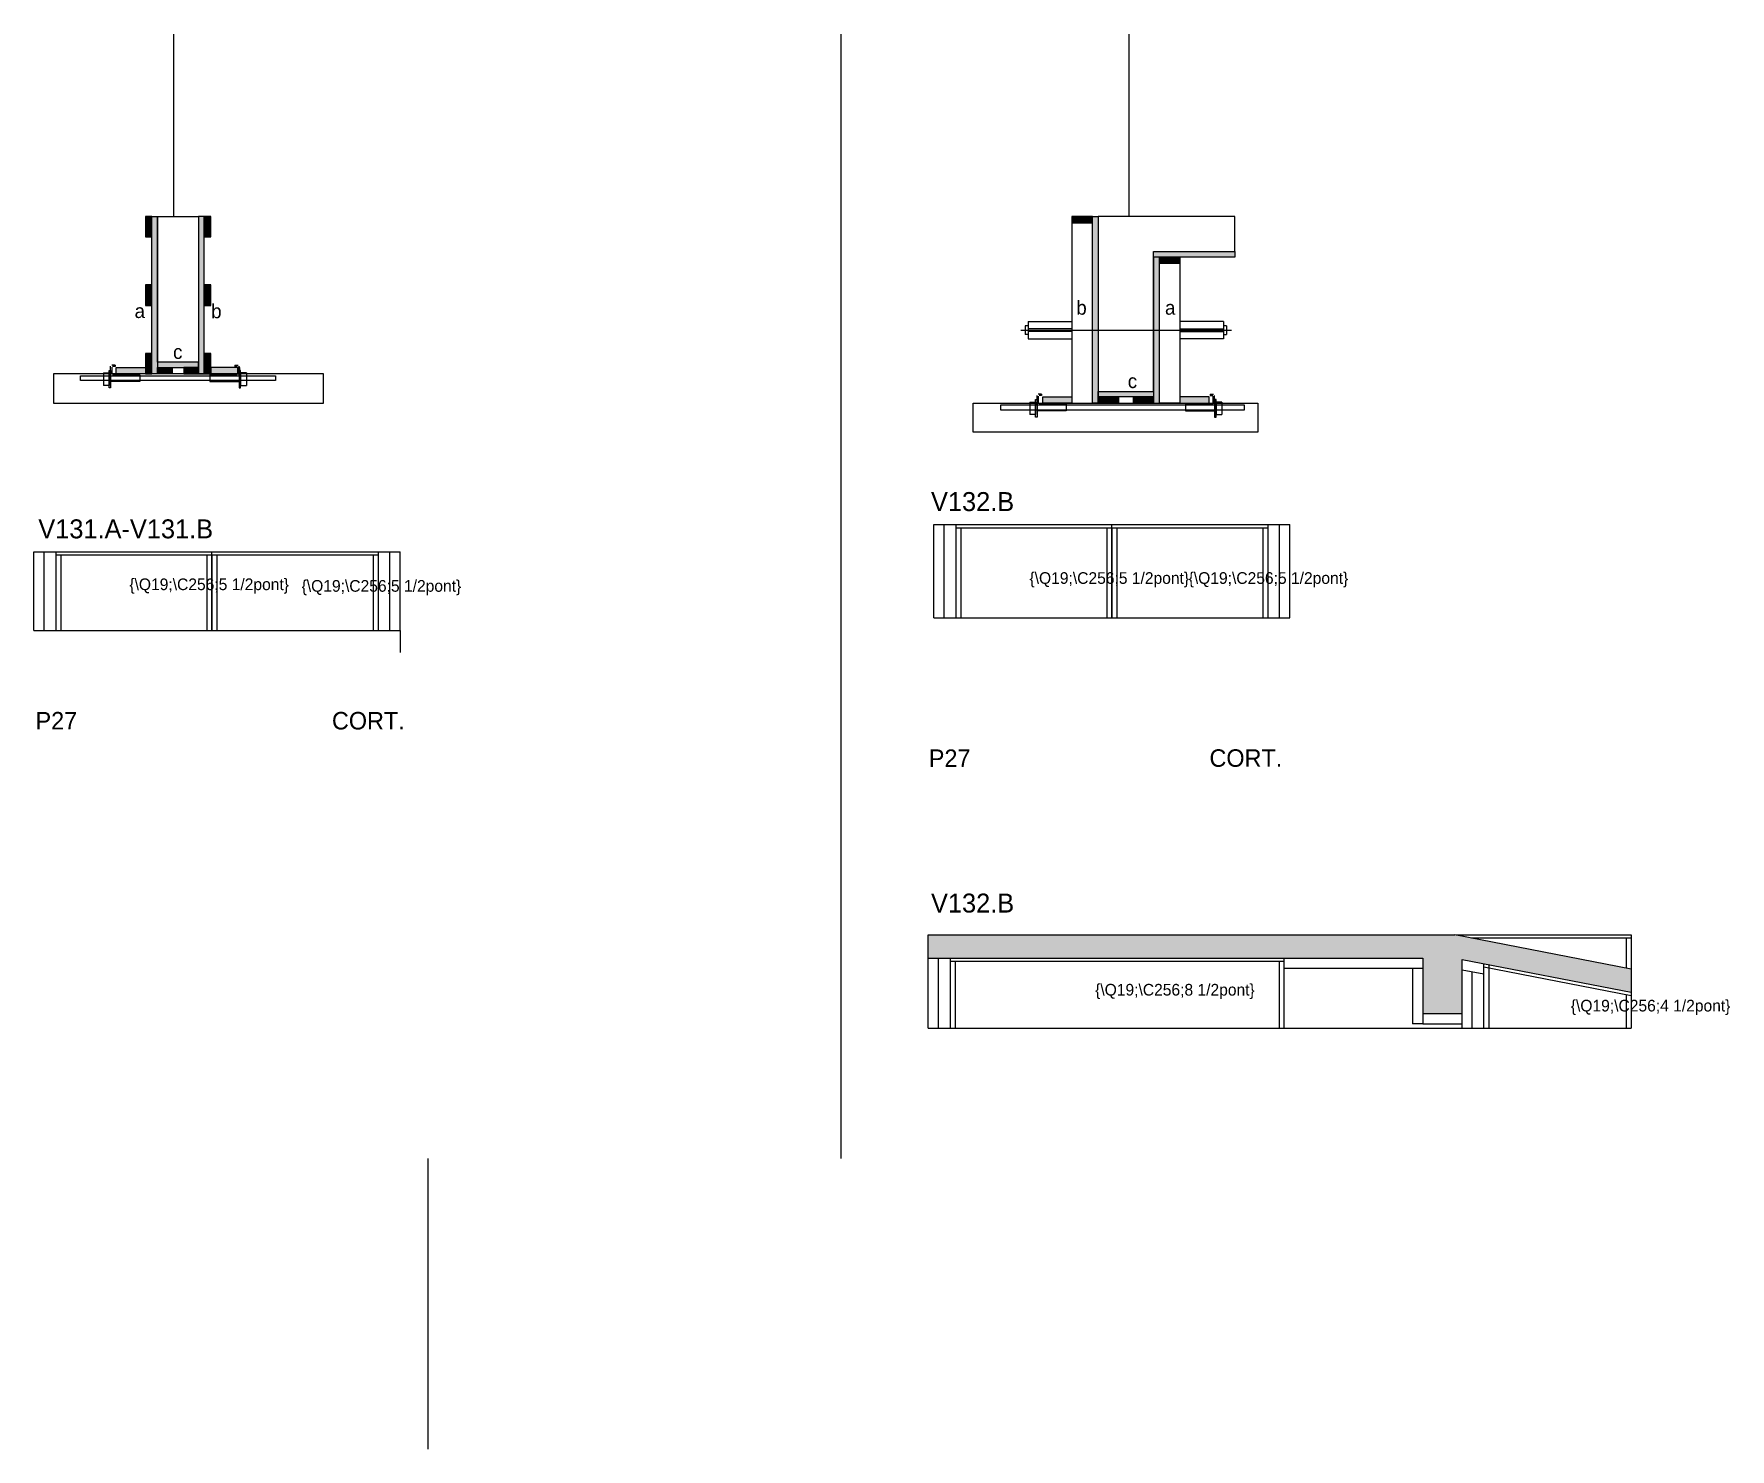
# Model space of a CAD drawing. Header units: metres. Extents: x 4910 to 6073, y 10209 to 11179.
import ezdxf

# ---------------------------------------------------------------- set-up
doc = ezdxf.new("R2010")
doc.units = ezdxf.units.M
for name, color, linetype in [('5', 7, 'Continuous'), ('barrote', 7, 'Continuous'), ('CONCRETO', 7, 'Continuous'), ('COTA', 7, 'Continuous'), ('detalhes', 7, 'Continuous'), ('Hachura', 7, 'Continuous'), ('Madeira', 7, 'Continuous'), ('Painéis', 7, 'Continuous'), ('presilha', 7, 'Continuous'), ('SARR_2.2x7', 7, 'Continuous'), ('SARR_3.5x7', 7, 'Continuous'), ('SCO-___-LAJ', 7, 'Continuous'), ('TENSOR', 7, 'Continuous'), ('texto', 7, 'Continuous'), ('Texto Seção', 7, 'Continuous')]:
    doc.layers.add(name, color=color, linetype=linetype)

msp = doc.modelspace()

# ---------------------------------------------------------------- hatches: boundary and pattern name
at = {"layer": 'COTA'}
h = msp.add_hatch(color=7, dxfattribs=at)
h.dxf.hatch_style = 1
h.paths.add_polyline_path([(5884.4, 10561.1), (5523.4, 10561.1), (5523.4, 10561.1), (5523.4, 10545.1), (5523.4, 10545.1), (5862.4, 10545.1), (5862.4, 10545.1), (5862.4, 10507.1), (5862.4, 10507.1), (5889.4, 10507.1), (5889.4, 10507.1), (5889.4, 10544.1), (5889.4, 10544.1), (6005.4, 10521.7), (6005.4, 10521.7), (6005.4, 10537.9), (6005.4, 10537.9), (5884.4, 10561.1)])
at = {"layer": 'Hachura'}
h = msp.add_hatch(color=7, dxfattribs=at)
h.dxf.hatch_style = 1
h.paths.add_polyline_path([(4991.1, 11053.5), (4986.7, 11053.5), (4986.7, 11053.5), (4986.7, 11039.5), (4986.7, 11039.5), (4991.1, 11039.5), (4991.1, 11039.5), (4991.1, 11053.5)])
h = msp.add_hatch(color=7, dxfattribs=at)
h.dxf.hatch_style = 1
h.paths.add_polyline_path([(4991.1, 11053.5), (4995.1, 11053.5), (4995.1, 11053.5), (4995.1, 10945.5), (4995.1, 10945.5), (4991.1, 10945.5), (4991.1, 10945.5), (4991.1, 11053.5)])
h = msp.add_hatch(color=7, dxfattribs=at)
h.dxf.hatch_style = 1
h.paths.add_polyline_path([(5027.1, 11053.5), (5023.1, 11053.5), (5023.1, 11053.5), (5023.1, 10945.5), (5023.1, 10945.5), (5027.1, 10945.5), (5027.1, 10945.5), (5027.1, 11053.5)])
h = msp.add_hatch(color=7, dxfattribs=at)
h.dxf.hatch_style = 1
h.paths.add_polyline_path([(5031.5, 11053.5), (5027.1, 11053.5), (5027.1, 11053.5), (5027.1, 11039.5), (5027.1, 11039.5), (5031.5, 11039.5), (5031.5, 11039.5), (5031.5, 11053.5)])
h = msp.add_hatch(color=7, dxfattribs=at)
h.dxf.hatch_style = 1
h.paths.add_polyline_path([(5635.9, 11049.1), (5635.9, 11053.5), (5635.9, 11053.5), (5621.9, 11053.5), (5621.9, 11053.5), (5621.9, 11049.1), (5621.9, 11049.1), (5635.9, 11049.1)])
h = msp.add_hatch(color=7, dxfattribs=at)
h.dxf.hatch_style = 1
h.paths.add_polyline_path([(5635.9, 11053.5), (5639.9, 11053.5), (5639.9, 11053.5), (5639.9, 10925.5), (5639.9, 10925.5), (5635.9, 10925.5), (5635.9, 10925.5), (5635.9, 11053.5)])
h = msp.add_hatch(color=7, dxfattribs=at)
h.dxf.hatch_style = 1
h.paths.add_polyline_path([(5677.9, 11025.5), (5677.9, 11029.5), (5677.9, 11029.5), (5733.5, 11029.5), (5733.5, 11029.5), (5733.5, 11025.5), (5733.5, 11025.5), (5677.9, 11025.5)])
h = msp.add_hatch(color=7, dxfattribs=at)
h.dxf.hatch_style = 1
h.paths.add_polyline_path([(5681.9, 11025.5), (5677.9, 11025.5), (5677.9, 11025.5), (5677.9, 10925.5), (5677.9, 10925.5), (5681.9, 10925.5), (5681.9, 10925.5), (5681.9, 11025.5)])
h = msp.add_hatch(color=7, dxfattribs=at)
h.dxf.hatch_style = 1
h.paths.add_polyline_path([(5681.9, 11021.1), (5681.9, 11025.5), (5681.9, 11025.5), (5695.9, 11025.5), (5695.9, 11025.5), (5695.9, 11021.1), (5695.9, 11021.1), (5681.9, 11021.1)])
h = msp.add_hatch(color=7, dxfattribs=at)
h.dxf.hatch_style = 1
h.paths.add_polyline_path([(4991.1, 11006.5), (4986.7, 11006.5), (4986.7, 11006.5), (4986.7, 10992.5), (4986.7, 10992.5), (4991.1, 10992.5), (4991.1, 10992.5), (4991.1, 11006.5)])
h = msp.add_hatch(color=7, dxfattribs=at)
h.dxf.hatch_style = 1
h.paths.add_polyline_path([(5031.5, 11006.5), (5027.1, 11006.5), (5027.1, 11006.5), (5027.1, 10992.5), (5027.1, 10992.5), (5031.5, 10992.5), (5031.5, 10992.5), (5031.5, 11006.5)])
h = msp.add_hatch(color=7, dxfattribs=at)
h.dxf.hatch_style = 1
h.paths.add_polyline_path([(4991.1, 10959.5), (4986.7, 10959.5), (4986.7, 10959.5), (4986.7, 10945.5), (4986.7, 10945.5), (4991.1, 10945.5), (4991.1, 10945.5), (4991.1, 10959.5)])
h = msp.add_hatch(color=7, dxfattribs=at)
h.dxf.hatch_style = 1
h.paths.add_polyline_path([(5031.5, 10959.5), (5027.1, 10959.5), (5027.1, 10959.5), (5027.1, 10945.5), (5027.1, 10945.5), (5031.5, 10945.5), (5031.5, 10945.5), (5031.5, 10959.5)])
h = msp.add_hatch(color=7, dxfattribs=at)
h.dxf.hatch_style = 1
h.paths.add_polyline_path([(4966.7, 10945.5), (4966.7, 10949.9), (4966.7, 10949.9), (4986.7, 10949.9), (4986.7, 10949.9), (4986.7, 10945.5), (4986.7, 10945.5), (4966.7, 10945.5)])
h = msp.add_hatch(color=7, dxfattribs=at)
h.dxf.hatch_style = 1
h.paths.add_polyline_path([(5023.1, 10949.9), (5023.1, 10953.5), (5023.1, 10953.5), (4995.1, 10953.5), (4995.1, 10953.5), (4995.1, 10949.9), (4995.1, 10949.9), (5023.1, 10949.9)])
h = msp.add_hatch(color=7, dxfattribs=at)
h.dxf.hatch_style = 1
h.paths.add_polyline_path([(4995.1, 10945.5), (4995.1, 10949.9), (4995.1, 10949.9), (5005.1, 10949.9), (5005.1, 10949.9), (5005.1, 10945.5), (5005.1, 10945.5), (4995.1, 10945.5)])
h = msp.add_hatch(color=7, dxfattribs=at)
h.dxf.hatch_style = 1
h.paths.add_polyline_path([(5023.1, 10945.5), (5023.1, 10949.9), (5023.1, 10949.9), (5013.1, 10949.9), (5013.1, 10949.9), (5013.1, 10945.5), (5013.1, 10945.5), (5023.1, 10945.5)])
h = msp.add_hatch(color=7, dxfattribs=at)
h.dxf.hatch_style = 1
h.paths.add_polyline_path([(5051.5, 10945.5), (5051.5, 10949.9), (5051.5, 10949.9), (5031.5, 10949.9), (5031.5, 10949.9), (5031.5, 10945.5), (5031.5, 10945.5), (5051.5, 10945.5)])
h = msp.add_hatch(color=7, dxfattribs=at)
h.dxf.hatch_style = 1
h.paths.add_polyline_path([(5639.9, 10929.9), (5639.9, 10933.5), (5639.9, 10933.5), (5677.9, 10933.5), (5677.9, 10933.5), (5677.9, 10929.9), (5677.9, 10929.9), (5639.9, 10929.9)])
h = msp.add_hatch(color=7, dxfattribs=at)
h.dxf.hatch_style = 1
h.paths.add_polyline_path([(5601.9, 10925.5), (5601.9, 10929.9), (5601.9, 10929.9), (5621.9, 10929.9), (5621.9, 10929.9), (5621.9, 10925.5), (5621.9, 10925.5), (5601.9, 10925.5)])
h = msp.add_hatch(color=7, dxfattribs=at)
h.dxf.hatch_style = 1
h.paths.add_polyline_path([(5639.9, 10925.5), (5639.9, 10929.9), (5639.9, 10929.9), (5653.9, 10929.9), (5653.9, 10929.9), (5653.9, 10925.5), (5653.9, 10925.5), (5639.9, 10925.5)])
h = msp.add_hatch(color=7, dxfattribs=at)
h.dxf.hatch_style = 1
h.paths.add_polyline_path([(5677.9, 10925.5), (5677.9, 10929.9), (5677.9, 10929.9), (5663.9, 10929.9), (5663.9, 10929.9), (5663.9, 10925.5), (5663.9, 10925.5), (5677.9, 10925.5)])
h = msp.add_hatch(color=7, dxfattribs=at)
h.dxf.hatch_style = 1
h.paths.add_polyline_path([(5715.9, 10925.5), (5715.9, 10929.9), (5715.9, 10929.9), (5695.9, 10929.9), (5695.9, 10929.9), (5695.9, 10925.5), (5695.9, 10925.5), (5715.9, 10925.5)])

# ---------------------------------------------------------------- linework, layer by layer
at = {"color": 7, "lineweight": 25}
for p, q in [((5589.9, 10978.5), (5589.9, 10972.5)), ((5591.9, 10978.5), (5589.9, 10978.5)), ((5591.9, 10981.5), (5591.9, 10969.5)), ((5591.9, 10981.5), (5621.9, 10981.5)), ((5725.9, 10981.5), (5695.9, 10981.5)), ((5725.9, 10981.5), (5725.9, 10969.5)), ((5727.9, 10978.5), (5725.9, 10978.5)), ((5727.9, 10978.5), (5727.9, 10972.5)), ((5591.9, 10972.5), (5589.9, 10972.5)), ((5621.9, 10976.5), (5591.9, 10976.5)), ((5621.9, 10974.5), (5591.9, 10974.5)), ((5591.9, 10969.5), (5621.9, 10969.5)), ((5695.9, 10976.5), (5725.9, 10976.5)), ((5695.9, 10974.5), (5725.9, 10974.5)), ((5725.9, 10969.5), (5695.9, 10969.5)), ((5725.9, 10972.5), (5727.9, 10972.5)), ((5180.6, 10208.5), (5180.6, 10407.8))]:
    msp.add_line(p, q, dxfattribs=at)
at = {"layer": 'barrote', "color": 7, "lineweight": 25}
for points in [[(4923.7, 10925.5), (5108.9, 10925.5), (5108.9, 10945.5), (4923.7, 10945.5)], [(5749.3, 10905.5), (5554.1, 10905.5), (5554.1, 10925.5), (5749.3, 10925.5)]]:
    msp.add_lwpolyline(points, close=True, dxfattribs=at)
at = {"layer": 'CONCRETO', "color": 7, "lineweight": 25}
for points in [[(4995.1, 11037.5), (4995.1, 11053.5), (5023.1, 11053.5), (5023.1, 11053.5), (5023.1, 11053.5), (5023.1, 10953.5), (4995.1, 10953.5), (4995.1, 11037.5)], [(5733.5, 11029.5), (5733.5, 11053.5), (5639.9, 11053.5), (5639.9, 11025.5), (5639.9, 11025.5), (5639.9, 10933.5), (5677.9, 10933.5), (5677.9, 11029.5)]]:
    msp.add_lwpolyline(points, close=True, dxfattribs=at)
at = {"layer": 'COTA', "color": 7, "lineweight": 25}
for p, q in [((5463.5, 11178.5), (5463.5, 10407.8)), ((5161.3, 10769.6), (5161.3, 10754.6)), ((5523.4, 10545.1), (5523.4, 10561.1)), ((5523.4, 10561.1), (5884.4, 10561.1)), ((6005.4, 10537.6), (6005.4, 10521.7))]:
    msp.add_line(p, q, dxfattribs=at)
at = {"layer": 'Defpoints', "color": 7, "lineweight": 25}
for p, q in [((5006.1, 11053.5), (5006.1, 11178.5)), ((5661.1, 11053.5), (5661.1, 11178.5))]:
    msp.add_line(p, q, dxfattribs=at)
at = {"layer": 'Madeira', "color": 7, "lineweight": 25}
for points in [[(4991.1, 11053.5), (4986.7, 11053.5), (4986.7, 11039.5), (4991.1, 11039.5)], [(5031.5, 11053.5), (5027.1, 11053.5), (5027.1, 11039.5), (5031.5, 11039.5)], [(5635.9, 11049.1), (5635.9, 11053.5), (5621.9, 11053.5), (5621.9, 11049.1)], [(5635.9, 11053.5), (5621.9, 11053.5), (5621.9, 10925.5), (5635.9, 10925.5)], [(5681.9, 11021.1), (5681.9, 11025.5), (5695.9, 11025.5), (5695.9, 11021.1)], [(5681.9, 11025.5), (5695.9, 11025.5), (5695.9, 10925.5), (5681.9, 10925.5)], [(4991.1, 11006.5), (4986.7, 11006.5), (4986.7, 10992.5), (4991.1, 10992.5)], [(5031.5, 11006.5), (5027.1, 11006.5), (5027.1, 10992.5), (5031.5, 10992.5)], [(4991.1, 10959.5), (4986.7, 10959.5), (4986.7, 10945.5), (4991.1, 10945.5)], [(5031.5, 10959.5), (5027.1, 10959.5), (5027.1, 10945.5), (5031.5, 10945.5)], [(4966.7, 10945.5), (4966.7, 10949.9), (4986.7, 10949.9), (4986.7, 10945.5)], [(4995.1, 10945.5), (4995.1, 10949.9), (5005.1, 10949.9), (5005.1, 10945.5)], [(5023.1, 10945.5), (5023.1, 10949.9), (5013.1, 10949.9), (5013.1, 10945.5)], [(5051.5, 10945.5), (5051.5, 10949.9), (5031.5, 10949.9), (5031.5, 10945.5)], [(5601.9, 10925.5), (5601.9, 10929.9), (5621.9, 10929.9), (5621.9, 10925.5)], [(5639.9, 10925.5), (5639.9, 10929.9), (5653.9, 10929.9), (5653.9, 10925.5)], [(5677.9, 10925.5), (5677.9, 10929.9), (5663.9, 10929.9), (5663.9, 10925.5)], [(5715.9, 10925.5), (5715.9, 10929.9), (5695.9, 10929.9), (5695.9, 10925.5)]]:
    msp.add_lwpolyline(points, close=True, dxfattribs=at)
at = {"layer": 'Painéis', "color": 7, "lineweight": 25}
for p, q in [((5527.3, 10842.3), (5771.3, 10842.3)), ((5527.3, 10778.3), (5527.3, 10842.3)), ((5649.3, 10778.3), (5649.3, 10842.3)), ((5771.3, 10778.3), (5771.3, 10842.3)), ((4910.3, 10823.6), (5161.3, 10823.6)), ((4910.3, 10769.6), (4910.3, 10823.6)), ((5032.3, 10769.6), (5032.3, 10823.6)), ((5161.3, 10769.6), (5161.3, 10823.6)), ((4910.3, 10769.6), (5161.3, 10769.6)), ((5527.3, 10778.3), (5771.3, 10778.3)), ((6005.4, 10537.6), (5884.4, 10561.1)), ((5885.4, 10561.1), (6005.4, 10561.1)), ((6005.4, 10561.1), (6005.4, 10537.6)), ((5523.4, 10497.1), (5523.4, 10545.1)), ((5523.4, 10545.1), (5862.4, 10545.1)), ((5767.4, 10497.1), (5767.4, 10545.1)), ((5862.4, 10545.1), (5862.4, 10507.1)), ((5889.4, 10497.1), (5889.4, 10544.1)), ((5889.4, 10544.1), (6005.4, 10521.7)), ((6005.4, 10521.7), (6005.4, 10497.1)), ((5862.4, 10507.1), (5889.4, 10507.1)), ((6005.4, 10497.1), (6005.4, 10497.1))]:
    msp.add_line(p, q, dxfattribs=at)
for points in [[(4991.1, 11053.5), (4995.1, 11053.5), (4995.1, 10945.5), (4991.1, 10945.5)], [(5027.1, 11053.5), (5023.1, 11053.5), (5023.1, 10945.5), (5027.1, 10945.5)], [(5635.9, 11053.5), (5639.9, 11053.5), (5639.9, 10925.5), (5635.9, 10925.5)], [(5677.9, 11025.5), (5677.9, 11029.5), (5733.5, 11029.5), (5733.5, 11025.5)], [(5681.9, 11025.5), (5677.9, 11025.5), (5677.9, 10925.5), (5681.9, 10925.5)], [(5023.1, 10949.9), (5023.1, 10953.5), (4995.1, 10953.5), (4995.1, 10949.9)], [(5639.9, 10929.9), (5639.9, 10933.5), (5677.9, 10933.5), (5677.9, 10929.9)]]:
    msp.add_lwpolyline(points, close=True, dxfattribs=at)
msp.add_lwpolyline([(5523.4, 10497.1), (6005.4, 10497.1)], dxfattribs=at)
at = {"layer": 'presilha', "color": 7, "lineweight": 25}
for p, q in [((4957.9, 10946.2), (4961.9, 10946.2)), ((4957.9, 10946.2), (4957.9, 10937.6)), ((4961.9, 10947.9), (4962.9, 10947.9)), ((4961.9, 10935.9), (4961.9, 10947.9)), ((4961.9, 10946.2), (4961.9, 10937.6)), ((4962.9, 10944.7), (4962.9, 10950.8)), ((4962.9, 10947.9), (4962.9, 10935.9)), ((4965.9, 10951.6), (4963.6, 10951.6)), ((4963.9, 10945.3), (4963.9, 10950.2)), ((4965.9, 10950.6), (4964.2, 10950.6)), ((4982.9, 10944.9), (4964.2, 10944.9)), ((4965.9, 10951.6), (4965.9, 10950.6)), ((4982.9, 10944.9), (4982.9, 10940.3)), ((5031, 10944.9), (5031, 10940.3)), ((5031, 10944.9), (5049.6, 10944.9)), ((5048, 10951.6), (5048, 10950.6)), ((5048, 10951.6), (5050.2, 10951.6)), ((5048, 10950.6), (5049.6, 10950.6)), ((5050, 10945.3), (5050, 10950.2)), ((5051, 10944.7), (5051, 10950.8)), ((5052, 10947.9), (5051, 10947.9)), ((5051, 10947.9), (5051, 10935.9)), ((5052, 10935.9), (5052, 10947.9)), ((5056, 10946.2), (5052, 10946.2)), ((5052, 10946.2), (5052, 10937.6)), ((5056, 10946.2), (5056, 10937.6)), ((4961.9, 10937.6), (4957.9, 10937.6)), ((4962.9, 10935.9), (4961.9, 10935.9)), ((4982.9, 10940.3), (4962.9, 10940.3)), ((5031, 10940.3), (5051, 10940.3)), ((5051, 10935.9), (5052, 10935.9)), ((5052, 10937.6), (5056, 10937.6)), ((5598, 10924.7), (5598, 10930.8)), ((5601, 10931.6), (5598.8, 10931.6)), ((5601, 10930.6), (5599.4, 10930.6)), ((5601, 10931.6), (5601, 10930.6)), ((5716.7, 10931.6), (5716.7, 10930.6)), ((5716.7, 10931.6), (5719, 10931.6)), ((5716.7, 10930.6), (5718.4, 10930.6)), ((5719.7, 10924.7), (5719.7, 10930.8)), ((5593, 10926.2), (5597, 10926.2)), ((5593, 10926.2), (5593, 10917.6)), ((5597, 10927.9), (5598, 10927.9)), ((5597, 10915.9), (5597, 10927.9)), ((5597, 10926.2), (5597, 10917.6)), ((5598, 10927.9), (5598, 10915.9)), ((5618, 10920.3), (5598, 10920.3)), ((5599, 10925.3), (5599, 10930.2)), ((5618, 10924.9), (5599.4, 10924.9)), ((5618, 10924.9), (5618, 10920.3)), ((5699.7, 10924.9), (5699.7, 10920.3)), ((5699.7, 10924.9), (5718.4, 10924.9)), ((5699.7, 10920.3), (5719.7, 10920.3)), ((5718.7, 10925.3), (5718.7, 10930.2)), ((5720.7, 10927.9), (5719.7, 10927.9)), ((5719.7, 10927.9), (5719.7, 10915.9)), ((5720.7, 10915.9), (5720.7, 10927.9)), ((5724.7, 10926.2), (5720.7, 10926.2)), ((5720.7, 10926.2), (5720.7, 10917.6)), ((5724.7, 10926.2), (5724.7, 10917.6)), ((5597, 10917.6), (5593, 10917.6)), ((5598, 10915.9), (5597, 10915.9)), ((5719.7, 10915.9), (5720.7, 10915.9)), ((5720.7, 10917.6), (5724.7, 10917.6))]:
    msp.add_line(p, q, dxfattribs=at)
at = {"layer": 'SARR_2.2x7', "color": 7, "lineweight": 25}
for p, q in [((5534.3, 10778.3), (5534.3, 10842.3)), ((5542.3, 10840.1), (5649.3, 10840.1)), ((5649.3, 10840.1), (5756.3, 10840.1)), ((5764.3, 10778.3), (5764.3, 10842.3)), ((4917.3, 10769.6), (4917.3, 10823.6)), ((4925.3, 10821.4), (5032.3, 10821.4)), ((5032.3, 10821.4), (5146.3, 10821.4)), ((5154.3, 10769.6), (5154.3, 10823.6)), ((5895.9, 10558.9), (6005.4, 10558.9)), ((5530.4, 10497.1), (5530.4, 10545.1)), ((5538.4, 10542.9), (5767.4, 10542.9)), ((5767.4, 10538.1), (5862.4, 10538.1)), ((5855.4, 10538.1), (5855.4, 10500.1)), ((5889.4, 10537.1), (5904.4, 10534.2)), ((5896.4, 10497.1), (5896.4, 10535.7)), ((5904.4, 10539), (6005.4, 10519.4)), ((5862.4, 10507.1), (5862.4, 10500.1)), ((5862.4, 10500.1), (5855.4, 10500.1)), ((5862.4, 10500.1), (5889.4, 10500.1))]:
    msp.add_line(p, q, dxfattribs=at)
at = {"layer": 'SARR_3.5x7', "color": 7, "lineweight": 25}
for p, q in [((5542.3, 10842.3), (5542.3, 10778.3)), ((5545.8, 10840.1), (5545.8, 10778.3)), ((5645.8, 10840.1), (5645.8, 10778.3)), ((5649.3, 10840.1), (5649.3, 10778.3)), ((5652.8, 10840.1), (5652.8, 10778.3)), ((5752.8, 10840.1), (5752.8, 10778.3)), ((5756.3, 10842.3), (5756.3, 10778.3)), ((4925.3, 10823.6), (4925.3, 10769.6)), ((4928.8, 10821.4), (4928.8, 10769.6)), ((5028.8, 10821.4), (5028.8, 10769.6)), ((5032.3, 10821.4), (5032.3, 10769.6)), ((5035.8, 10821.4), (5035.8, 10769.6)), ((5142.8, 10821.4), (5142.8, 10769.6)), ((5146.3, 10823.6), (5146.3, 10769.6)), ((5542.3, 10778.3), (5545.8, 10778.3)), ((5645.8, 10778.3), (5649.3, 10778.3)), ((5649.3, 10778.3), (5652.8, 10778.3)), ((5752.8, 10778.3), (5756.3, 10778.3)), ((6001.9, 10558.9), (6001.9, 10538.3)), ((5538.4, 10545.1), (5538.4, 10497.1)), ((5541.9, 10542.9), (5541.9, 10497.1)), ((5763.9, 10542.9), (5763.9, 10497.1)), ((5904.4, 10497.1), (5904.4, 10541.2)), ((5907.9, 10497.1), (5907.9, 10540.5)), ((6001.9, 10520.1), (6001.9, 10497.1))]:
    msp.add_line(p, q, dxfattribs=at)
at = {"layer": 'SCO-___-LAJ', "color": 7, "lineweight": 25}
for points in [[(4942.3, 10944.2), (5076, 10944.2), (5076, 10941), (4942.3, 10941)], [(5740.3, 10924.2), (5573, 10924.2), (5573, 10921), (5740.3, 10921)]]:
    msp.add_lwpolyline(points, close=True, dxfattribs=at)
at = {"layer": 'TENSOR', "color": 7, "lineweight": 25}
msp.add_line((5586.9, 10975.5), (5731.2, 10975.5), dxfattribs=at)

# ---------------------------------------------------------------- texts
at = {"layer": '5', "color": 7, "lineweight": 25}
for s, p in [('P27', (4911.4, 10701.8)), ('CORT.', (5114.6, 10701.8)), ('P27', (5523.8, 10676.1)), ('CORT.', (5716.2, 10676.2))]:
    msp.add_text(s, height=12, dxfattribs=at).set_placement(p)
at = {"layer": 'detalhes', "color": 7, "lineweight": 25}
for s, p in [('a', (4979.3, 10983.8)), ('b', (5031.8, 10983.7)), ('b', (5624.9, 10986.1)), ('a', (5685.7, 10986.1)), ('c', (5005.7, 10955.8)), ('c', (5660.2, 10935.8))]:
    msp.add_text(s, height=9.6, dxfattribs=at).set_placement(p)
at = {"layer": 'texto', "color": 7, "lineweight": 25}
for s, p in [('{\\Q19;\\C256;5 1/2pont}', (4975.7, 10797.3)), ('{\\Q19;\\C256;5 1/2pont}', (5093.8, 10796.2)), ('{\\Q19;\\C256;5 1/2pont}', (5592.8, 10801.6)), ('{\\Q19;\\C256;5 1/2pont}', (5701.9, 10801.6)), ('{\\Q19;\\C256;8 1/2pont}', (5637.8, 10519.4)), ('{\\Q19;\\C256;4 1/2pont}', (5963.9, 10508.5))]:
    msp.add_text(s, height=8, dxfattribs=at).set_placement(p)
at = {"layer": 'Texto Seção', "color": 7, "lineweight": 25}
for s, p in [('V132.B', (5525.3, 10851.5)), ('V131.A-V131.B', (4913.3, 10832.8)), ('V132.B', (5525.3, 10576.3))]:
    msp.add_text(s, height=13, dxfattribs=at).set_placement(p)

doc.saveas('drawing.dxf')
